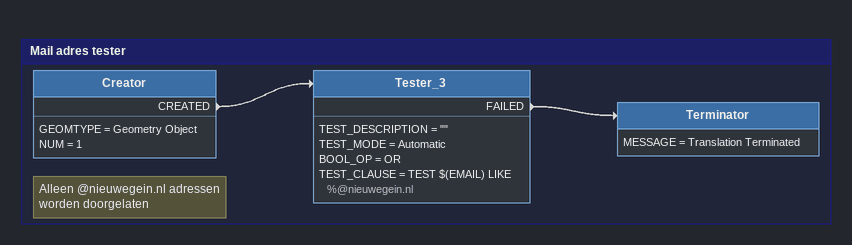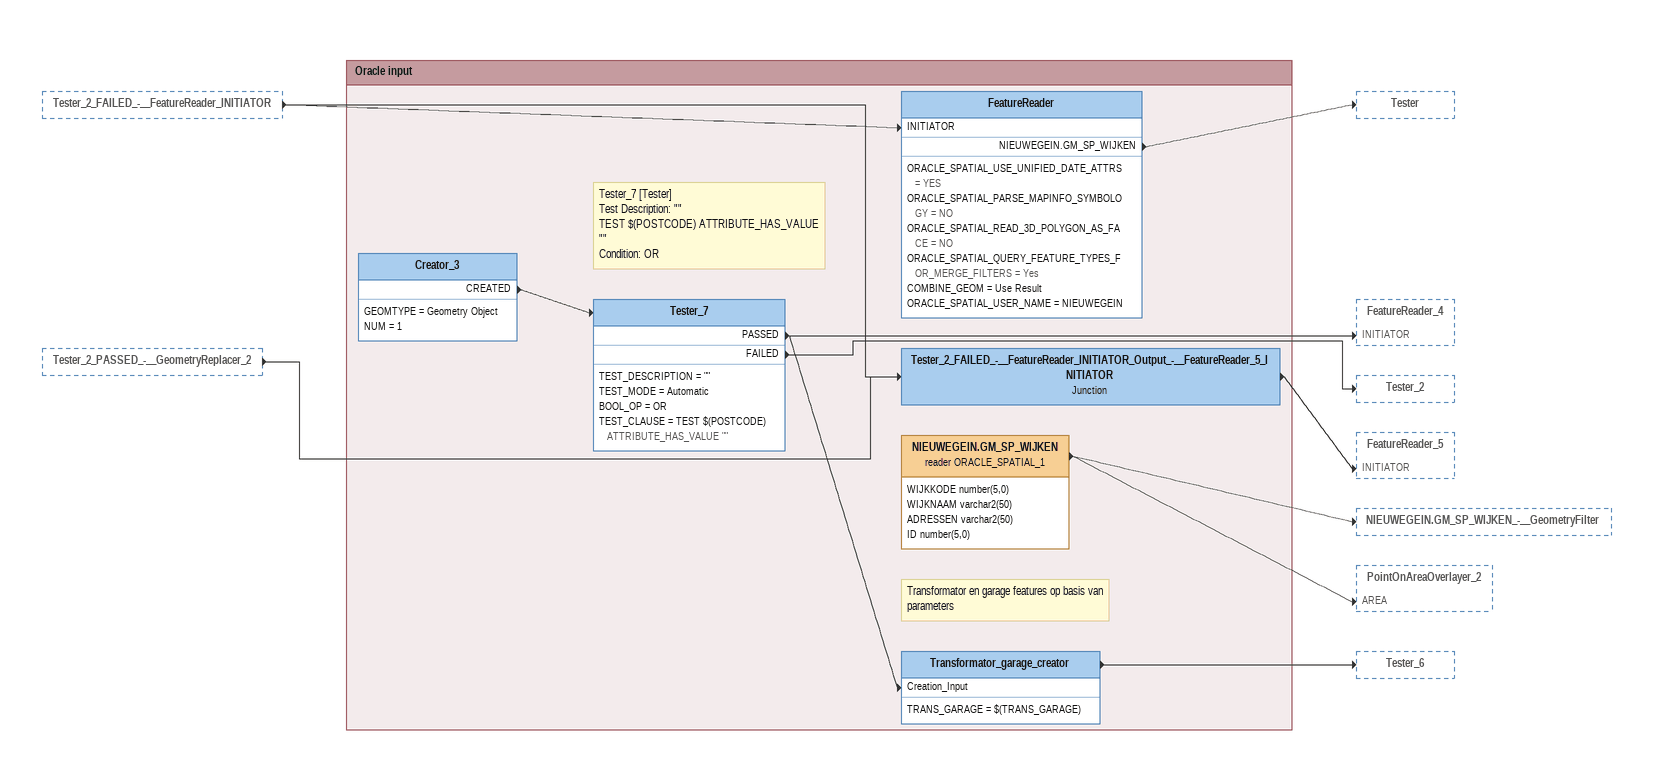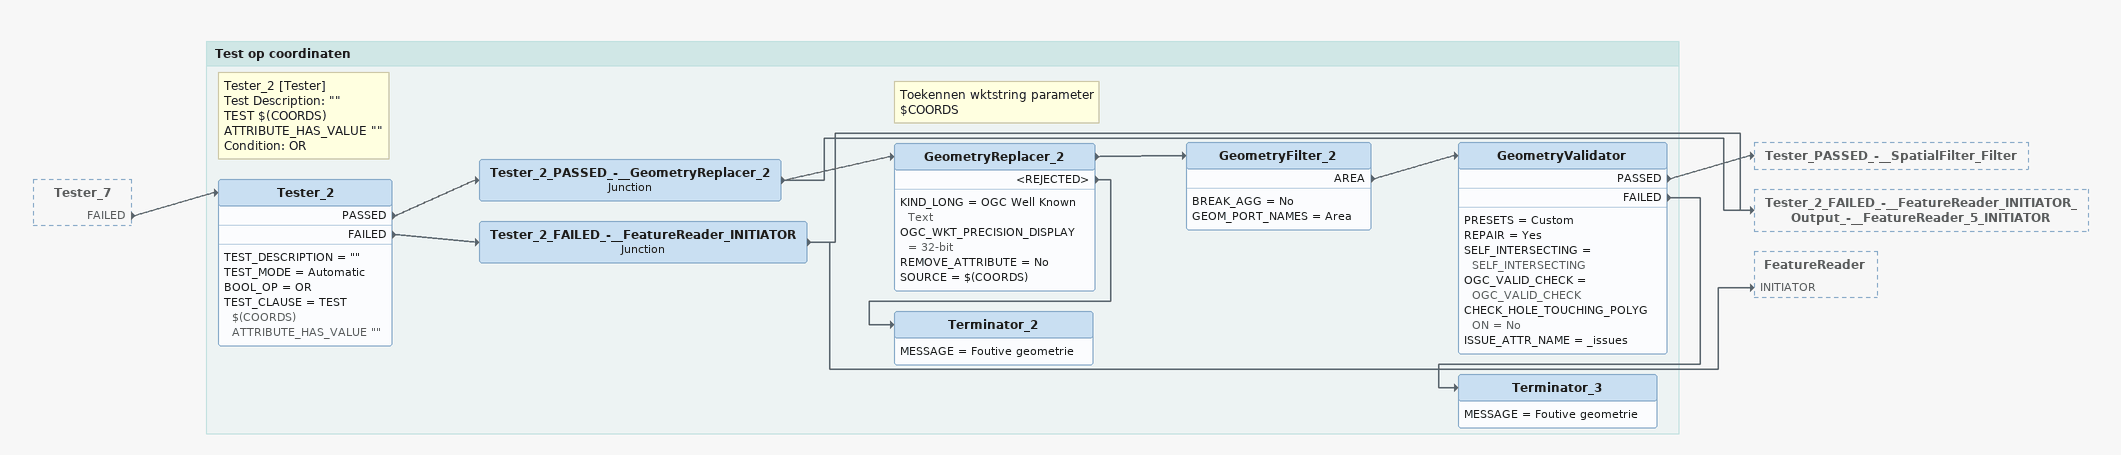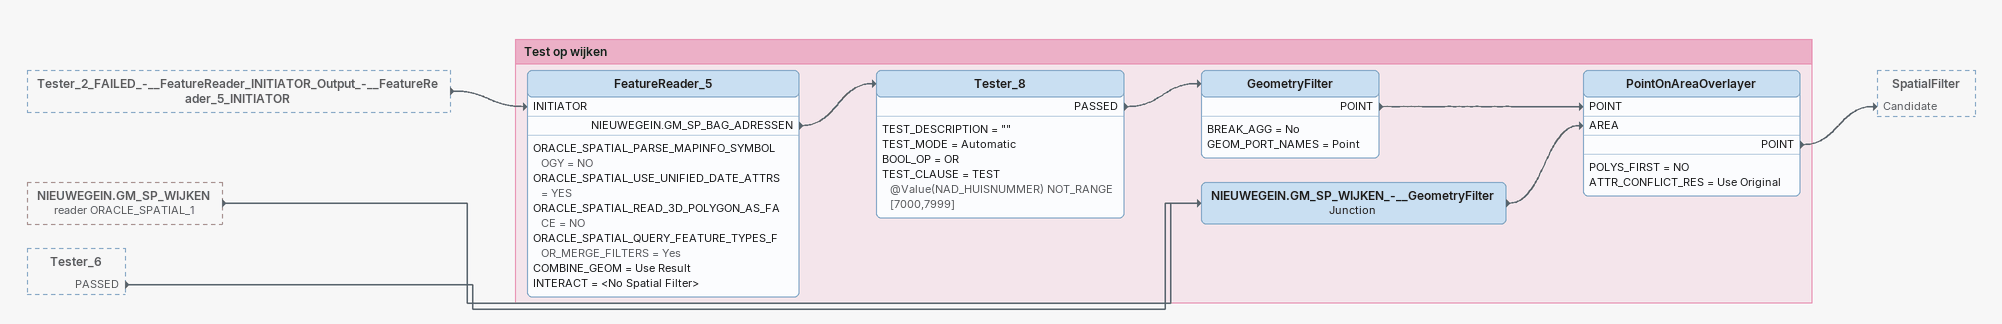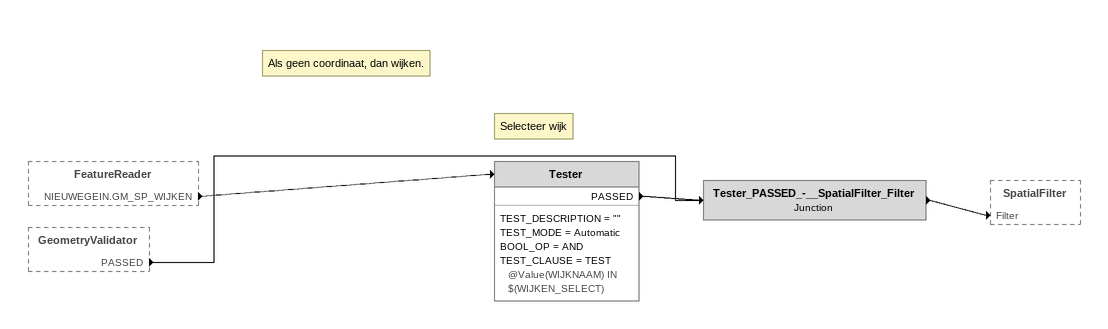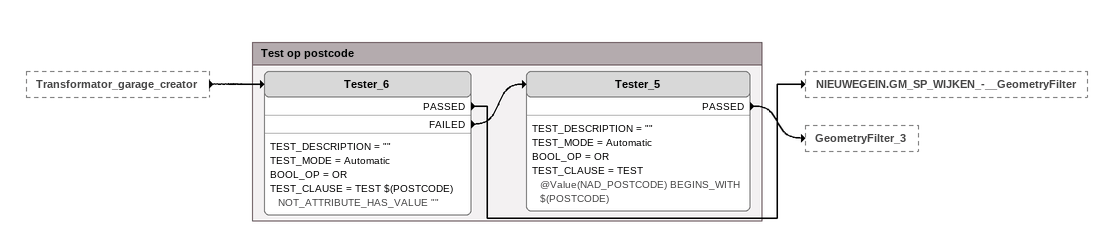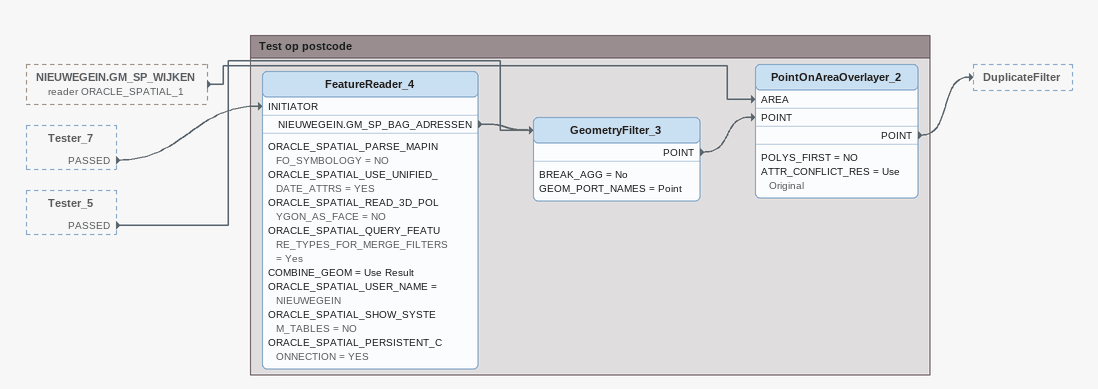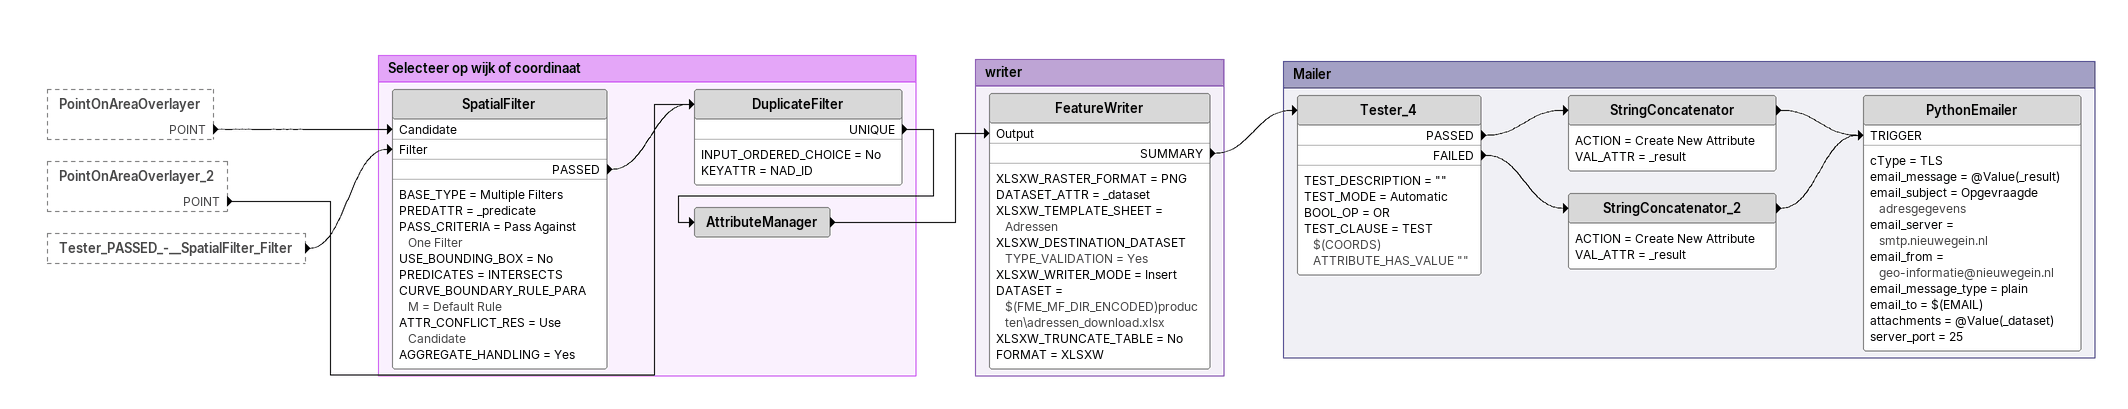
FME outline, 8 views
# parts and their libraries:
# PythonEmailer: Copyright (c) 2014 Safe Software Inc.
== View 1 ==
Bookmark: Mail adres tester
Note: Alleen @nieuwegein.nl adressen worden doorgelaten
Creator
    GEOMTYPE = Geometry Object
    NUM = 1
    CREATED -> Tester_3
Tester_3
    TEST_DESCRIPTION = ""
    TEST_MODE = Automatic
    BOOL_OP = OR
    TEST_CLAUSE = TEST $(EMAIL) LIKE %@nieuwegein.nl
    FAILED -> Terminator
Terminator
    MESSAGE = Translation Terminated

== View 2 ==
Tester_2_FAILED_-__FeatureReader_INITIATOR [outside]
    -> FeatureReader [INITIATOR]
    -> Tester_2_FAILED_-__FeatureReader_INITIATOR_Output_-__FeatureReader_5_INITIATOR
Tester_2_PASSED_-__GeometryReplacer_2 [outside]
    -> Tester_2_FAILED_-__FeatureReader_INITIATOR_Output_-__FeatureReader_5_INITIATOR

Bookmark: Oracle input
Creator_3
    GEOMTYPE = Geometry Object
    NUM = 1
    CREATED -> Tester_7
Note: Tester_7 [Tester] / Test Description: "" / TEST $(POSTCODE) ATTRIBUTE_HAS_VALUE "" / Condition: OR
Tester_7
    TEST_DESCRIPTION = ""
    TEST_MODE = Automatic
    BOOL_OP = OR
    TEST_CLAUSE = TEST $(POSTCODE) ATTRIBUTE_HAS_VALUE ""
    PASSED -> FeatureReader_4 [INITIATOR]
    PASSED -> Transformator_garage_creator [Creation_Input]
    FAILED -> Tester_2
FeatureReader
    ORACLE_SPATIAL_USE_UNIFIED_DATE_ATTRS = YES
    ORACLE_SPATIAL_PARSE_MAPINFO_SYMBOLOGY = NO
    ORACLE_SPATIAL_READ_3D_POLYGON_AS_FACE = NO
    ORACLE_SPATIAL_QUERY_FEATURE_TYPES_FOR_MERGE_FILTERS = Yes
    COMBINE_GEOM = Use Result
    ORACLE_SPATIAL_USER_NAME = NIEUWEGEIN
    NIEUWEGEIN.GM_SP_WIJKEN -> Tester
Tester_2_FAILED_-__FeatureReader_INITIATOR_Output_-__FeatureReader_5_INITIATOR: Junction
    -> FeatureReader_5 [INITIATOR]
Note: Transformator en garage features op basis van parameters
Transformator_garage_creator
    TRANS_GARAGE = $(TRANS_GARAGE)
    -> Tester_6
NIEUWEGEIN.GM_SP_WIJKEN (reader ORACLE_SPATIAL_1)
    attributes: WIJKKODE number(5,0), WIJKNAAM varchar2(50), ADRESSEN varchar2(50), ID number(5,0)
    -> NIEUWEGEIN.GM_SP_WIJKEN_-__GeometryFilter
    -> PointOnAreaOverlayer_2 [AREA]

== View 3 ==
Tester_7 [outside]
    FAILED -> Tester_2

Bookmark: Test op coordinaten
Note: Tester_2 [Tester] / Test Description: "" / TEST $(COORDS) ATTRIBUTE_HAS_VALUE "" / Condition: OR
Tester_2
    TEST_DESCRIPTION = ""
    TEST_MODE = Automatic
    BOOL_OP = OR
    TEST_CLAUSE = TEST $(COORDS) ATTRIBUTE_HAS_VALUE ""
    PASSED -> Tester_2_PASSED_-__GeometryReplacer_2
    FAILED -> Tester_2_FAILED_-__FeatureReader_INITIATOR
Tester_2_PASSED_-__GeometryReplacer_2: Junction
    -> GeometryReplacer_2
    -> Tester_2_FAILED_-__FeatureReader_INITIATOR_Output_-__FeatureReader_5_INITIATOR
Note: Toekennen wktstring parameter / $COORDS
GeometryReplacer_2
    KIND_LONG = OGC Well Known Text
    OGC_WKT_PRECISION_DISPLAY = 32-bit
    REMOVE_ATTRIBUTE = No
    SOURCE = $(COORDS)
    -> GeometryFilter_2
    <REJECTED> -> Terminator_2
GeometryFilter_2
    BREAK_AGG = No
    GEOM_PORT_NAMES = Area
    AREA -> GeometryValidator
GeometryValidator
    PRESETS = Custom
    REPAIR = Yes
    SELF_INTERSECTING = SELF_INTERSECTING
    OGC_VALID_CHECK = OGC_VALID_CHECK
    CHECK_HOLE_TOUCHING_POLYGON = No
    ISSUE_ATTR_NAME = _issues
    PASSED -> Tester_PASSED_-__SpatialFilter_Filter
    FAILED -> Terminator_3
Terminator_3
    MESSAGE = Foutive geometrie
Terminator_2
    MESSAGE = Foutive geometrie
Tester_2_FAILED_-__FeatureReader_INITIATOR: Junction
    -> FeatureReader [INITIATOR]
    -> Tester_2_FAILED_-__FeatureReader_INITIATOR_Output_-__FeatureReader_5_INITIATOR

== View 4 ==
Tester_2_FAILED_-__FeatureReader_INITIATOR_Output_-__FeatureReader_5_INITIATOR [outside]
    -> FeatureReader_5 [INITIATOR]
NIEUWEGEIN.GM_SP_WIJKEN (reader ORACLE_SPATIAL_1) [outside]
    -> NIEUWEGEIN.GM_SP_WIJKEN_-__GeometryFilter
Tester_6 [outside]
    PASSED -> NIEUWEGEIN.GM_SP_WIJKEN_-__GeometryFilter

Bookmark: Test op wijken
FeatureReader_5
    ORACLE_SPATIAL_PARSE_MAPINFO_SYMBOLOGY = NO
    ORACLE_SPATIAL_USE_UNIFIED_DATE_ATTRS = YES
    ORACLE_SPATIAL_READ_3D_POLYGON_AS_FACE = NO
    ORACLE_SPATIAL_QUERY_FEATURE_TYPES_FOR_MERGE_FILTERS = Yes
    COMBINE_GEOM = Use Result
    INTERACT = <No Spatial Filter>
    NIEUWEGEIN.GM_SP_BAG_ADRESSEN -> Tester_8
Tester_8
    TEST_DESCRIPTION = ""
    TEST_MODE = Automatic
    BOOL_OP = OR
    TEST_CLAUSE = TEST @Value(NAD_HUISNUMMER) NOT_RANGE [7000,7999]
    PASSED -> GeometryFilter
GeometryFilter
    BREAK_AGG = No
    GEOM_PORT_NAMES = Point
    POINT -> PointOnAreaOverlayer [POINT]
NIEUWEGEIN.GM_SP_WIJKEN_-__GeometryFilter: Junction
    -> PointOnAreaOverlayer [AREA]
PointOnAreaOverlayer
    POLYS_FIRST = NO
    ATTR_CONFLICT_RES = Use Original
    POINT -> SpatialFilter [Candidate]

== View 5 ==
FeatureReader [outside]
    NIEUWEGEIN.GM_SP_WIJKEN -> Tester
GeometryValidator [outside]
    PASSED -> Tester_PASSED_-__SpatialFilter_Filter
Note: Als geen coordinaat, dan wijken.
Note: Selecteer wijk
Tester
    TEST_DESCRIPTION = ""
    TEST_MODE = Automatic
    BOOL_OP = AND
    TEST_CLAUSE = TEST @Value(WIJKNAAM) IN $(WIJKEN_SELECT)
    PASSED -> Tester_PASSED_-__SpatialFilter_Filter
Tester_PASSED_-__SpatialFilter_Filter: Junction
    -> SpatialFilter [Filter]

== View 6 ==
Transformator_garage_creator [outside]
    -> Tester_6

Bookmark: Test op postcode
Tester_6
    TEST_DESCRIPTION = ""
    TEST_MODE = Automatic
    BOOL_OP = OR
    TEST_CLAUSE = TEST $(POSTCODE) NOT_ATTRIBUTE_HAS_VALUE ""
    PASSED -> NIEUWEGEIN.GM_SP_WIJKEN_-__GeometryFilter
    FAILED -> Tester_5
Tester_5
    TEST_DESCRIPTION = ""
    TEST_MODE = Automatic
    BOOL_OP = OR
    TEST_CLAUSE = TEST @Value(NAD_POSTCODE) BEGINS_WITH $(POSTCODE)
    PASSED -> GeometryFilter_3

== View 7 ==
NIEUWEGEIN.GM_SP_WIJKEN (reader ORACLE_SPATIAL_1) [outside]
    -> PointOnAreaOverlayer_2 [AREA]
Tester_7 [outside]
    PASSED -> FeatureReader_4 [INITIATOR]
Tester_5 [outside]
    PASSED -> GeometryFilter_3

Bookmark: Test op postcode
FeatureReader_4
    ORACLE_SPATIAL_PARSE_MAPINFO_SYMBOLOGY = NO
    ORACLE_SPATIAL_USE_UNIFIED_DATE_ATTRS = YES
    ORACLE_SPATIAL_READ_3D_POLYGON_AS_FACE = NO
    ORACLE_SPATIAL_QUERY_FEATURE_TYPES_FOR_MERGE_FILTERS = Yes
    COMBINE_GEOM = Use Result
    ORACLE_SPATIAL_USER_NAME = NIEUWEGEIN
    ORACLE_SPATIAL_SHOW_SYSTEM_TABLES = NO
    ORACLE_SPATIAL_PERSISTENT_CONNECTION = YES
    NIEUWEGEIN.GM_SP_BAG_ADRESSEN -> GeometryFilter_3
GeometryFilter_3
    BREAK_AGG = No
    GEOM_PORT_NAMES = Point
    POINT -> PointOnAreaOverlayer_2 [POINT]
PointOnAreaOverlayer_2
    POLYS_FIRST = NO
    ATTR_CONFLICT_RES = Use Original
    POINT -> DuplicateFilter

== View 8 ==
PointOnAreaOverlayer [outside]
    POINT -> SpatialFilter [Candidate]
PointOnAreaOverlayer_2 [outside]
    POINT -> DuplicateFilter
Tester_PASSED_-__SpatialFilter_Filter [outside]
    -> SpatialFilter [Filter]

Bookmark: Selecteer op wijk of coordinaat
SpatialFilter
    BASE_TYPE = Multiple Filters
    PREDATTR = _predicate
    PASS_CRITERIA = Pass Against One Filter
    USE_BOUNDING_BOX = No
    PREDICATES = INTERSECTS
    CURVE_BOUNDARY_RULE_PARAM = Default Rule
    ATTR_CONFLICT_RES = Use Candidate
    AGGREGATE_HANDLING = Yes
    PASSED -> DuplicateFilter
DuplicateFilter
    INPUT_ORDERED_CHOICE = No
    KEYATTR = NAD_ID
    UNIQUE -> AttributeManager
AttributeManager
    -> FeatureWriter [Output]

Bookmark: writer
FeatureWriter
    XLSXW_RASTER_FORMAT = PNG
    DATASET_ATTR = _dataset
    XLSXW_TEMPLATE_SHEET = Adressen
    XLSXW_DESTINATION_DATASETTYPE_VALIDATION = Yes
    XLSXW_WRITER_MODE = Insert
    DATASET = $(FME_MF_DIR_ENCODED)producten\adressen_download.xlsx
    XLSXW_TRUNCATE_TABLE = No
    FORMAT = XLSXW
    SUMMARY -> Tester_4

Bookmark: Mailer
Tester_4
    TEST_DESCRIPTION = ""
    TEST_MODE = Automatic
    BOOL_OP = OR
    TEST_CLAUSE = TEST $(COORDS) ATTRIBUTE_HAS_VALUE ""
    PASSED -> StringConcatenator
    FAILED -> StringConcatenator_2
StringConcatenator
    ACTION = Create New Attribute
    VAL_ATTR = _result
    -> PythonEmailer [TRIGGER]
StringConcatenator_2
    ACTION = Create New Attribute
    VAL_ATTR = _result
    -> PythonEmailer [TRIGGER]
PythonEmailer
    cType = TLS
    email_message = @Value(_result)
    email_subject = Opgevraagde adresgegevens
    email_server = smtp.nieuwegein.nl
    email_from = geo-informatie@nieuwegein.nl
    email_message_type = plain
    email_to = $(EMAIL)
    attachments = @Value(_dataset)
    server_port = 25
